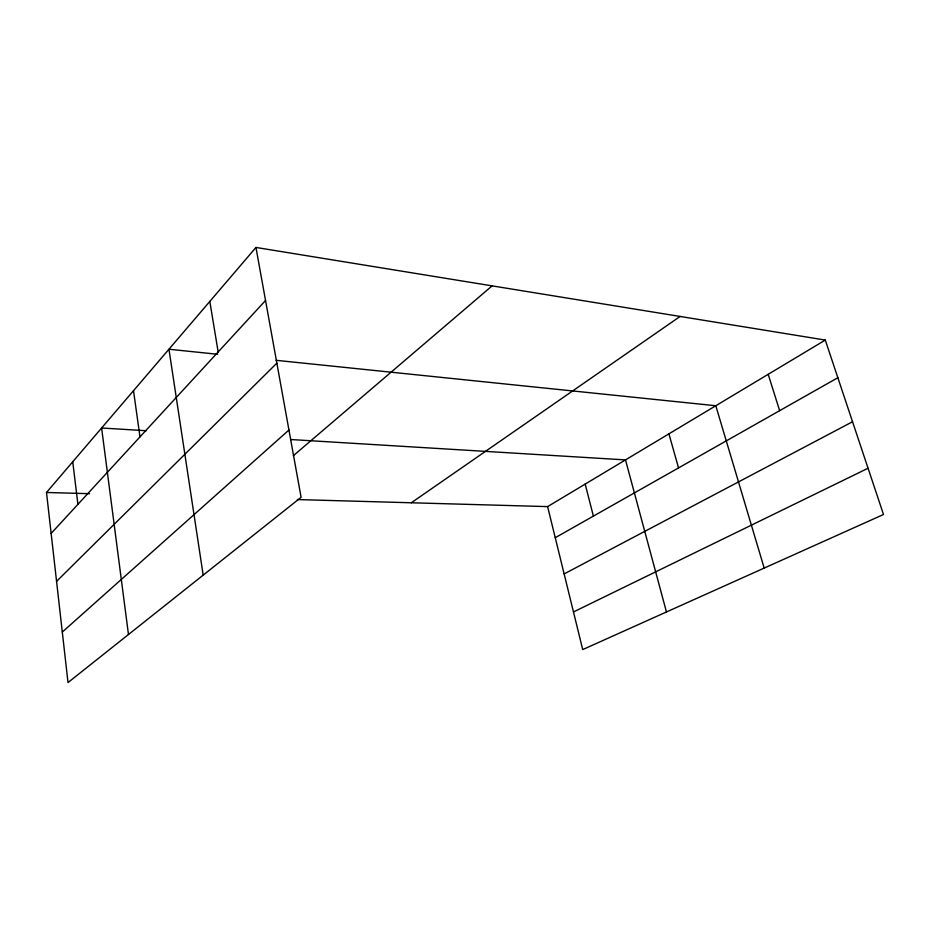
<?xml version="1.0" encoding="UTF-8"?>
<svg xmlns="http://www.w3.org/2000/svg" width="930" height="930" viewBox="0 0 930 930"><rect width="100%" height="100%" fill="white"/><g stroke="black" fill="none" stroke-linecap="round" stroke-linejoin="round"><path stroke-width="1.4" d="M255.959 247.45L301.099 497.329L68.018 682.55L46.5 492.482L255.959 247.45L825.282 340.066L883.5 514.499L582.715 649.582L547.619 506.618L825.282 340.066M51.138 533.436L265.538 300.483M56.567 581.378L276.861 363.13M62.298 632.063L288.939 430.02M293.357 455.688L492.11 285.87M411.316 502.77L680.109 316.456M555.245 537.714L837.849 377.72M564.138 573.915L852.543 421.743M573.473 611.952L868.062 468.243M46.5 492.482L89.489 493.691M297.368 499.561L547.619 506.618M146.277 430.73L101.614 428.009L128.468 634.504M290.695 439.518L625.495 459.908L666.461 611.975M217.597 354.272L168.946 349.238L203.182 575.147M276.036 360.305L715.798 405.736L764.181 568.091M768.192 374.313L779.642 410.665M668.914 433.857L678.551 467.906M585.168 484.088L593.398 516.115M209.82 301.436L218.155 351.97M133.513 390.693L139.988 436.902M72.749 461.78L77.899 504.351"/></g></svg>
